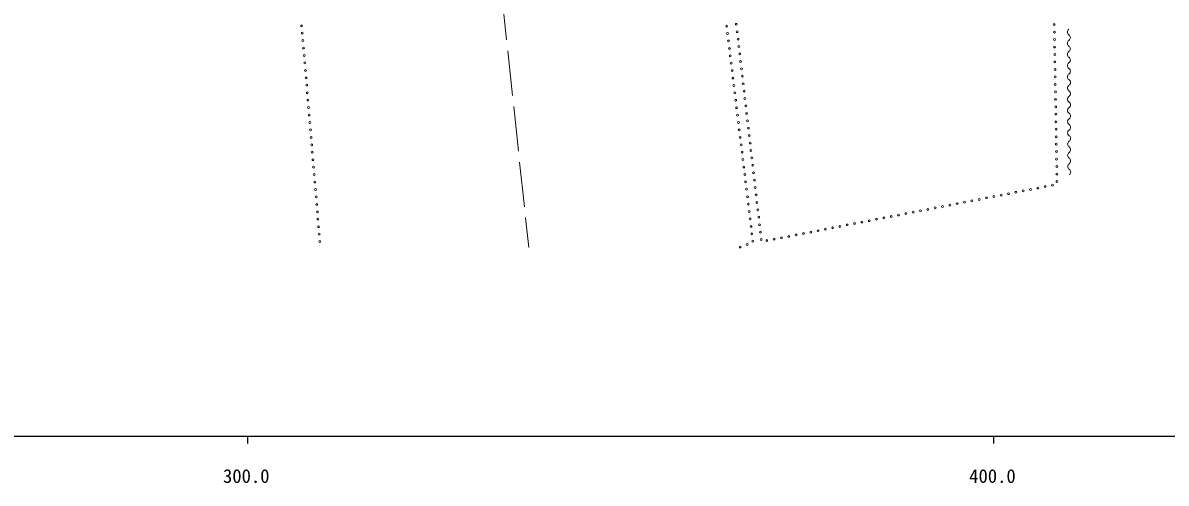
# Model space of a CAD drawing. Units: millimetres, scale not verified. Extents: x 40000 to 680000, y 20000 to 380000.
# Drawn here: x 337906 to 491119, y 198715 to 260316 of the extents above; entities that cross this region are included whole.
import ezdxf
from ezdxf.enums import TextEntityAlignment as Align

# ---------------------------------------------------------------- set-up
doc = ezdxf.new("R2010")
doc.units = ezdxf.units.MM
doc.header["$LTSCALE"] = 1000
doc.linetypes.add('DASHED', pattern=[7.5, 6, -1.5])
doc.layers.add('M-TTL-BAND', color=7, linetype='Continuous', lineweight=25)
doc.layers.add('M-WORK', color=1, linetype='Continuous', lineweight=13)
doc.styles.add('ＭＳ ゴシック', font='')
doc.styles.get('ＭＳ ゴシック').set_extended_font_data('MS Gothic')

msp = doc.modelspace()

# ---------------------------------------------------------------- linework, layer by layer
at = {"layer": 'M-TTL-BAND'}
for p, q in [((40000, 205000), (579000, 205000)), ((368000, 205000), (368000, 204000)), ((468000, 205000), (468000, 204000))]:
    msp.add_line(p, q, dxfattribs=at)
at = {"layer": 'M-WORK', "linetype": 'DASHED'}
msp.add_lwpolyline([(399139, 288617), (402091, 264033), (405693, 230245)], dxfattribs=at)
at = {"layer": 'M-WORK'}
for centre in [(375268, 259943), (375353, 258946), (432224, 259886), (432345, 258893), (433519, 260128), (433634, 259134), (476124, 260082), (476142, 259082), (375437, 257950), (432466, 257900), (433750, 258141), (476159, 258082), (375521, 256953), (375605, 255957), (432587, 256908), (432708, 255915), (433865, 257148), (433980, 256154), (476176, 257082), (476194, 256083), (375689, 254961), (432829, 254922), (434095, 255161), (476211, 255083), (375773, 253964), (375857, 252968), (432950, 253930), (433071, 252937), (434210, 254168), (434325, 253174), (476229, 254083), (476246, 253083), (375941, 251971), (433192, 251944), (434441, 252181), (434556, 251188), (476264, 252083), (376026, 250975), (376110, 249978), (433313, 250952), (433435, 249959), (434671, 250194), (476281, 251083), (476298, 250084), (376194, 248982), (433556, 248966), (434786, 249201), (434901, 248208), (476316, 249084), (476333, 248084), (376278, 247985), (376362, 246989), (433677, 247974), (433798, 246981), (435016, 247214), (476351, 247084), (376446, 245992), (433919, 245988), (435132, 246221), (435247, 245228), (476368, 246084), (476386, 245084), (376530, 244996), (376614, 244000), (434040, 244996), (434161, 244003), (435362, 244234), (476403, 244084), (376698, 243003), (376783, 242007), (434282, 243011), (434403, 242018), (435477, 243241), (435592, 242248), (476421, 243085), (476438, 242085), (376867, 241010), (434524, 241025), (435708, 241254), (476455, 241085), (376951, 240014), (377035, 239017), (434645, 240033), (434766, 239040), (435823, 240261), (435938, 239267), (476473, 240085), (476490, 239085), (377119, 238021), (434887, 238047), (436053, 238274), (469991, 237451), (470973, 237642), (471955, 237832), (472936, 238022), (473918, 238212), (474900, 238403), (475881, 238593), (377203, 237024), (377287, 236028), (435008, 237055), (435129, 236062), (436168, 237281), (436283, 236287), (462137, 235929), (463119, 236120), (464101, 236310), (465082, 236500), (466064, 236690), (467046, 236881), (468028, 237071), (469009, 237261), (377371, 235031), (435250, 235069), (436399, 235294), (436514, 234301), (454283, 234407), (455265, 234598), (456247, 234788), (457228, 234978), (458210, 235168), (459192, 235359), (460174, 235549), (461155, 235739), (377456, 234035), (377540, 233039), (435371, 234077), (435492, 233084), (436629, 233307), (446429, 232885), (447411, 233076), (448393, 233266), (449375, 233456), (450356, 233646), (451338, 233837), (452320, 234027), (453302, 234217), (377624, 232042), (435613, 232091), (436744, 232314), (436859, 231321), (438575, 231363), (439557, 231554), (440539, 231744), (441521, 231934), (442502, 232124), (443484, 232315), (444466, 232505), (445448, 232695), (377708, 231046), (434034, 230314), (434976, 230649), (435734, 231099), (437594, 231173)]:
    msp.add_circle(centre, 125, dxfattribs=at)
for centre, start, end in [((478331, 259096), 124.00082, 236.29076), ((478334, 257596), 124.00082, 236.29076), ((477829, 258345), 304.00082, 56.29076), ((478338, 256096), 124.00082, 236.29076), ((477833, 256845), 304.00082, 56.29076), ((478342, 254596), 124.00082, 236.29076), ((477837, 255345), 304.00082, 56.29076), ((478346, 253096), 124.00082, 236.29076), ((477841, 253845), 304.00082, 56.29076), ((478350, 251596), 124.00082, 236.29076), ((477845, 252345), 304.00082, 56.29076), ((478353, 250096), 124.00082, 236.29076), ((477848, 250845), 304.00082, 56.29076), ((478357, 248596), 124.00082, 236.29076), ((477852, 249345), 304.00082, 56.29076), ((477856, 247845), 304.00082, 56.29076), ((478361, 247096), 124.00082, 236.29076), ((477860, 246345), 304.00082, 56.29076), ((478365, 245596), 124.00082, 236.29076), ((477864, 244845), 304.00082, 56.29076), ((478369, 244096), 124.00082, 236.29076), ((477867, 243345), 304.00082, 56.29076), ((478373, 242596), 124.00082, 236.29076), ((477871, 241845), 304.00082, 56.29076), ((478376, 241096), 124.00082, 236.29076), ((477875, 240345), 304.00082, 56.29076)]:
    msp.add_arc(centre, 452, start, end, dxfattribs=at)

# ---------------------------------------------------------------- texts
at = {"layer": 'M-TTL-BAND', "style": 'ＭＳ ゴシック'}
for s, p in [('300.0', (367844, 198195)), ('400.0', (467844, 198195))]:
    msp.add_text(s, height=1833, dxfattribs=at).set_placement(p, align=Align.BOTTOM_CENTER)

doc.saveas('drawing.dxf')
